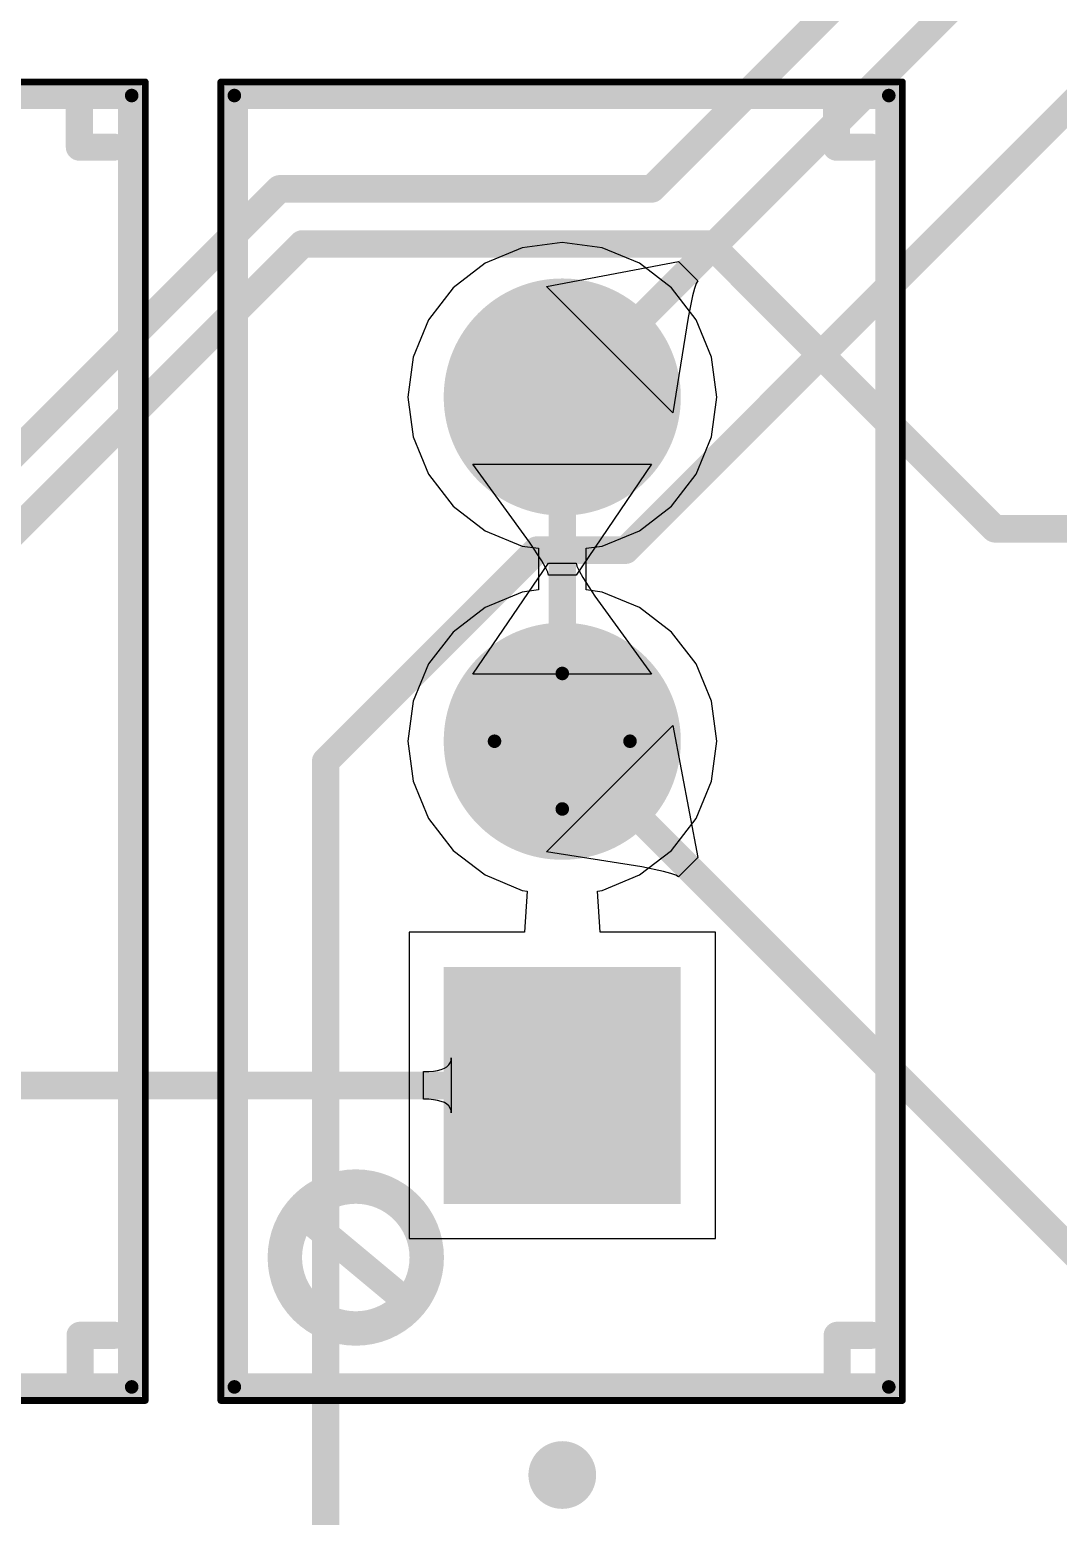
# Model space of a CAD drawing. Header units: inches. Extents: x -0.01 to 3.94, y -0.06 to 4.68.
# Drawn here: x 0.5439 to 0.8428, y 2.7014 to 3.1333 of the extents above; entities that cross this region are included whole.
import ezdxf

# ---------------------------------------------------------------- set-up
doc = ezdxf.new("R2010")
doc.units = ezdxf.units.IN
doc.header["$MEASUREMENT"] = 0
for name, color, linetype in [('Bottom Layer', 5, 'Continuous'), ('Bottom Solder', 6, 'Continuous'), ('Int1 -GND)', 16, 'Continuous'), ('Int2 -PWR)', 76, 'Continuous'), ('Multi-Layer', 9, 'Continuous'), ('Pad Holes', 156, 'Continuous'), ('Top 3D Body', 56, 'Continuous'), ('Top Courtyard', 56, 'Continuous'), ('Top Layer', 1, 'Continuous'), ('Top Overlay', 2, 'Continuous'), ('Top Solder', 216, 'Continuous')]:
    doc.layers.add(name, color=color, linetype=linetype)

# ---------------------------------------------------------------- blocks, each defined once
blk = doc.blocks.new('F9540903_09ED_4909_856A_DED10E64451E_481')
at = {"layer": 'Bottom Layer'}
blk.add_hatch(color=5, dxfattribs=at).paths.add_polyline_path([(-0.13248, 0.03248), (-0.06752, 0.03248), (-0.06752, -0.03248), (-0.13248, -0.03248)])
h = blk.add_hatch(color=5, dxfattribs=at)
edge = h.paths.add_edge_path()
edge.add_arc((0, 0), 0.03248, 0, 360)
h = blk.add_hatch(color=5, dxfattribs=at)
edge = h.paths.add_edge_path()
edge.add_arc((0.1, 0), 0.03248, 0, 360)
at = {"layer": 'Bottom Solder'}
blk.add_hatch(color=6, dxfattribs=at).paths.add_polyline_path([(-0.13445, 0.03445), (-0.06555, 0.03445), (-0.06555, -0.03445), (-0.13445, -0.03445)])
h = blk.add_hatch(color=6, dxfattribs=at)
edge = h.paths.add_edge_path()
edge.add_arc((0, 0), 0.03445, 0, 360)
h = blk.add_hatch(color=6, dxfattribs=at)
edge = h.paths.add_edge_path()
edge.add_arc((0.1, 0), 0.03445, 0, 360)
at = {"layer": 'Int1 -GND)'}
blk.add_hatch(color=7, dxfattribs=at).paths.add_polyline_path([(-0.13248, 0.03248), (-0.06752, 0.03248), (-0.06752, -0.03248), (-0.13248, -0.03248)])
h = blk.add_hatch(color=7, dxfattribs=at)
edge = h.paths.add_edge_path()
edge.add_arc((0, 0), 0.03248, 0, 360)
h = blk.add_hatch(color=7, dxfattribs=at)
edge = h.paths.add_edge_path()
edge.add_arc((0.1, 0), 0.03248, 0, 360)
at = {"layer": 'Int2 -PWR)'}
blk.add_hatch(color=7, dxfattribs=at).paths.add_polyline_path([(-0.13248, 0.03248), (-0.06752, 0.03248), (-0.06752, -0.03248), (-0.13248, -0.03248)])
h = blk.add_hatch(color=7, dxfattribs=at)
edge = h.paths.add_edge_path()
edge.add_arc((0, 0), 0.03248, 0, 360)
h = blk.add_hatch(color=7, dxfattribs=at)
edge = h.paths.add_edge_path()
edge.add_arc((0.1, 0), 0.03248, 0, 360)
at = {"layer": 'Multi-Layer'}
blk.add_hatch(color=9, dxfattribs=at).paths.add_polyline_path([(-0.13248, 0.03248), (-0.06752, 0.03248), (-0.06752, -0.03248), (-0.13248, -0.03248)])
h = blk.add_hatch(color=9, dxfattribs=at)
edge = h.paths.add_edge_path()
edge.add_arc((0, 0), 0.03248, 0, 360)
h = blk.add_hatch(color=9, dxfattribs=at)
edge = h.paths.add_edge_path()
edge.add_arc((0.1, 0), 0.03248, 0, 360)
at = {"layer": 'Pad Holes'}
h = blk.add_hatch(color=7, dxfattribs=at)
edge = h.paths.add_edge_path()
edge.add_arc((-0.1, 0), 0.01575, 0, 360)
h = blk.add_hatch(color=7, dxfattribs=at)
edge = h.paths.add_edge_path()
edge.add_arc((0, 0), 0.01575, 0, 360)
h = blk.add_hatch(color=7, dxfattribs=at)
edge = h.paths.add_edge_path()
edge.add_arc((0.1, 0), 0.01575, 0, 360)
at = {"layer": 'Top Layer'}
blk.add_hatch(color=1, dxfattribs=at).paths.add_polyline_path([(-0.13248, 0.03248), (-0.06752, 0.03248), (-0.06752, -0.03248), (-0.13248, -0.03248)])
h = blk.add_hatch(color=1, dxfattribs=at)
edge = h.paths.add_edge_path()
edge.add_arc((0, 0), 0.03248, 0, 360)
h = blk.add_hatch(color=1, dxfattribs=at)
edge = h.paths.add_edge_path()
edge.add_arc((0.1, 0), 0.03248, 0, 360)
at = {"layer": 'Top Solder'}
blk.add_hatch(color=216, dxfattribs=at).paths.add_polyline_path([(-0.13445, 0.03445), (-0.06555, 0.03445), (-0.06555, -0.03445), (-0.13445, -0.03445)])
h = blk.add_hatch(color=216, dxfattribs=at)
edge = h.paths.add_edge_path()
edge.add_arc((0, 0), 0.03445, 0, 360)
h = blk.add_hatch(color=216, dxfattribs=at)
edge = h.paths.add_edge_path()
edge.add_arc((0.1, 0), 0.03445, 0, 360)
at = {"layer": 'Top 3D Body'}
for points in [[(-0.1876, 0.09528, 0.00394, 0.00394, 0), (0.1876, 0.09528, 0.00394, 0.00394, 0)], [(-0.1876, 0.09528, 0.00394, 0.00394, 0), (-0.1876, -0.09488, 0.00394, 0.00394, 0)], [(0.1876, 0.09528, 0.00394, 0.00394, 0), (0.1876, -0.09488, 0.00394, 0.00394, 0)], [(-0.1876, -0.09488, 0.00394, 0.00394, 0), (0.1876, -0.09488, 0.00394, 0.00394, 0)]]:
    blk.add_lwpolyline(points, format="xyseb", dxfattribs=at)
for points in [[(-0.18858, 0.09528, 0.00197, 0.00197, 1), (-0.18661, 0.09528, 0.00197, 0.00197, 1)], [(-0.18858, 0.09528, 0.00197, 0.00197, 1), (-0.18661, 0.09528, 0.00197, 0.00197, 1)], [(0.18661, 0.09528, 0.00197, 0.00197, 1), (0.18858, 0.09528, 0.00197, 0.00197, 1)], [(0.18661, 0.09528, 0.00197, 0.00197, 1), (0.18858, 0.09528, 0.00197, 0.00197, 1)], [(-0.18858, -0.09488, 0.00197, 0.00197, 1), (-0.18661, -0.09488, 0.00197, 0.00197, 1)], [(-0.18858, -0.09488, 0.00197, 0.00197, 1), (-0.18661, -0.09488, 0.00197, 0.00197, 1)], [(0.18661, -0.09488, 0.00197, 0.00197, 1), (0.18858, -0.09488, 0.00197, 0.00197, 1)], [(0.18661, -0.09488, 0.00197, 0.00197, 1), (0.18858, -0.09488, 0.00197, 0.00197, 1)]]:
    blk.add_lwpolyline(points, format="xyseb", close=True, dxfattribs=at)
at = {"layer": 'Top Courtyard'}
for points in [[(-0.19154, 0.09921, 0.00197, 0.00197, 0), (0.19154, 0.09921, 0.00197, 0.00197, 0)], [(-0.19154, 0.09921, 0.00197, 0.00197, 0), (-0.19154, -0.09882, 0.00197, 0.00197, 0)], [(0.19154, 0.09921, 0.00197, 0.00197, 0), (0.19154, -0.09882, 0.00197, 0.00197, 0)], [(0, 0.01969, 0.00394, 0.00394, 0), (0, -0.01968, 0.00394, 0.00394, 0)], [(-0.01968, 0, 0.00394, 0.00394, 0), (0.01969, 0, 0.00394, 0.00394, 0)], [(-0.19154, -0.09882, 0.00197, 0.00197, 0), (0.19154, -0.09882, 0.00197, 0.00197, 0)]]:
    blk.add_lwpolyline(points, format="xyseb", dxfattribs=at)
for points in [[(-0.19203, 0.09921, 0.000984, 0.000984, 1), (-0.19104, 0.09921, 0.000984, 0.000984, 1)], [(-0.19203, 0.09921, 0.000984, 0.000984, 1), (-0.19104, 0.09921, 0.000984, 0.000984, 1)], [(0.19104, 0.09921, 0.000984, 0.000984, 1), (0.19203, 0.09921, 0.000984, 0.000984, 1)], [(0.19104, 0.09921, 0.000984, 0.000984, 1), (0.19203, 0.09921, 0.000984, 0.000984, 1)], [(-0.00098, 0.01969, 0.00197, 0.00197, 1), (0.00098, 0.01969, 0.00197, 0.00197, 1)], [(-0.02067, 0, 0.00197, 0.00197, 1), (-0.0187, 0, 0.00197, 0.00197, 1)], [(0.0187, 0, 0.00197, 0.00197, 1), (0.02067, 0, 0.00197, 0.00197, 1)], [(-0.00098, -0.01968, 0.00197, 0.00197, 1), (0.00098, -0.01968, 0.00197, 0.00197, 1)], [(-0.19203, -0.09882, 0.000984, 0.000984, 1), (-0.19104, -0.09882, 0.000984, 0.000984, 1)], [(-0.19203, -0.09882, 0.000984, 0.000984, 1), (-0.19104, -0.09882, 0.000984, 0.000984, 1)], [(0.19104, -0.09882, 0.000984, 0.000984, 1), (0.19203, -0.09882, 0.000984, 0.000984, 1)], [(0.19104, -0.09882, 0.000984, 0.000984, 1), (0.19203, -0.09882, 0.000984, 0.000984, 1)]]:
    blk.add_lwpolyline(points, format="xyseb", close=True, dxfattribs=at)
at = {"layer": 'Top Overlay'}
for points in [[(-0.1876, 0.09528, 0.00787, 0.00787, 0), (-0.1876, -0.09488, 0.00787, 0.00787, 0)], [(-0.1876, 0.09528, 0.00787, 0.00787, 0), (0.1876, 0.09528, 0.00787, 0.00787, 0)], [(0.1876, 0.09528, 0.00787, 0.00787, 0), (0.1876, -0.09468, 0.00787, 0.00787, 0)], [(-0.138, 0.075, 0.00787, 0.00787, 0), (-0.163, 0.045, 0.00787, 0.00787, 0)], [(-0.1876, -0.07988, 0.00787, 0.00787, 0), (-0.1726, -0.07988, 0.00787, 0.00787, 0)], [(-0.1876, -0.07988, 0.00787, 0.00787, 0), (-0.1876, -0.09488, 0.00787, 0.00787, 0)], [(-0.1726, -0.07988, 0.00787, 0.00787, 0), (-0.1726, -0.08988, 0.00787, 0.00787, 0)], [(0.1726, -0.07968, 0.00787, 0.00787, 0), (0.1726, -0.08968, 0.00787, 0.00787, 0)], [(0.1726, -0.07968, 0.00787, 0.00787, 0), (0.1876, -0.07968, 0.00787, 0.00787, 0)], [(0.1876, -0.07968, 0.00787, 0.00787, 0), (0.1876, -0.09468, 0.00787, 0.00787, 0)], [(-0.1876, -0.09488, 0.00787, 0.00787, 0), (0.1876, -0.09488, 0.00787, 0.00787, 0)]]:
    blk.add_lwpolyline(points, format="xyseb", dxfattribs=at)
for points in [[(-0.18957, 0.09528, 0.00394, 0.00394, 1), (-0.18563, 0.09528, 0.00394, 0.00394, 1)], [(-0.18957, 0.09528, 0.00394, 0.00394, 1), (-0.18563, 0.09528, 0.00394, 0.00394, 1)], [(0.18563, 0.09528, 0.00394, 0.00394, 1), (0.18957, 0.09528, 0.00394, 0.00394, 1)], [(0.18563, 0.09528, 0.00394, 0.00394, 1), (0.18957, 0.09528, 0.00394, 0.00394, 1)], [(-0.12938, 0.06, 0.01, 0.01, 1), (-0.17062, 0.06, 0.01, 0.01, 1)], [(-0.13997, 0.075, 0.00394, 0.00394, 1), (-0.13603, 0.075, 0.00394, 0.00394, 1)], [(-0.17312, 0.06, 0.005, 0.005, 1), (-0.16812, 0.06, 0.005, 0.005, 1)], [(-0.13188, 0.06, 0.005, 0.005, 1), (-0.12688, 0.06, 0.005, 0.005, 1)], [(-0.16497, 0.045, 0.00394, 0.00394, 1), (-0.16103, 0.045, 0.00394, 0.00394, 1)], [(-0.20827, 0, 0.00984, 0.00984, 1), (-0.21811, 0, 0.00984, 0.00984, 1)], [(-0.22057, 0, 0.00492, 0.00492, 1), (-0.21565, 0, 0.00492, 0.00492, 1)], [(-0.21073, 0, 0.00492, 0.00492, 1), (-0.20581, 0, 0.00492, 0.00492, 1)], [(-0.18957, -0.07988, 0.00394, 0.00394, 1), (-0.18563, -0.07988, 0.00394, 0.00394, 1)], [(-0.18957, -0.07988, 0.00394, 0.00394, 1), (-0.18563, -0.07988, 0.00394, 0.00394, 1)], [(-0.17457, -0.07988, 0.00394, 0.00394, 1), (-0.17063, -0.07988, 0.00394, 0.00394, 1)], [(-0.17457, -0.07988, 0.00394, 0.00394, 1), (-0.17063, -0.07988, 0.00394, 0.00394, 1)], [(0.17063, -0.07968, 0.00394, 0.00394, 1), (0.17457, -0.07968, 0.00394, 0.00394, 1)], [(0.17063, -0.07968, 0.00394, 0.00394, 1), (0.17457, -0.07968, 0.00394, 0.00394, 1)], [(0.18563, -0.07968, 0.00394, 0.00394, 1), (0.18957, -0.07968, 0.00394, 0.00394, 1)], [(0.18563, -0.07968, 0.00394, 0.00394, 1), (0.18957, -0.07968, 0.00394, 0.00394, 1)], [(-0.17457, -0.08988, 0.00394, 0.00394, 1), (-0.17063, -0.08988, 0.00394, 0.00394, 1)], [(0.17063, -0.08968, 0.00394, 0.00394, 1), (0.17457, -0.08968, 0.00394, 0.00394, 1)], [(-0.18957, -0.09488, 0.00394, 0.00394, 1), (-0.18563, -0.09488, 0.00394, 0.00394, 1)], [(-0.18957, -0.09488, 0.00394, 0.00394, 1), (-0.18563, -0.09488, 0.00394, 0.00394, 1)], [(-0.18957, -0.09488, 0.00394, 0.00394, 1), (-0.18563, -0.09488, 0.00394, 0.00394, 1)], [(0.18563, -0.09468, 0.00394, 0.00394, 1), (0.18957, -0.09468, 0.00394, 0.00394, 1)], [(0.18563, -0.09468, 0.00394, 0.00394, 1), (0.18957, -0.09468, 0.00394, 0.00394, 1)], [(0.18563, -0.09488, 0.00394, 0.00394, 1), (0.18957, -0.09488, 0.00394, 0.00394, 1)]]:
    blk.add_lwpolyline(points, format="xyseb", close=True, dxfattribs=at)
blk = doc.blocks.new('F9540903_09ED_4909_856A_DED10E64451E_482')
at = {"layer": 'Bottom Layer'}
blk.add_hatch(color=5, dxfattribs=at).paths.add_polyline_path([(-0.13248, 0.03248), (-0.06752, 0.03248), (-0.06752, -0.03248), (-0.13248, -0.03248)])
h = blk.add_hatch(color=5, dxfattribs=at)
edge = h.paths.add_edge_path()
edge.add_arc((0, 0), 0.03248, 0, 360)
h = blk.add_hatch(color=5, dxfattribs=at)
edge = h.paths.add_edge_path()
edge.add_arc((0.1, 0), 0.03248, 0, 360)
at = {"layer": 'Bottom Solder'}
blk.add_hatch(color=6, dxfattribs=at).paths.add_polyline_path([(-0.13445, 0.03445), (-0.06555, 0.03445), (-0.06555, -0.03445), (-0.13445, -0.03445)])
h = blk.add_hatch(color=6, dxfattribs=at)
edge = h.paths.add_edge_path()
edge.add_arc((0, 0), 0.03445, 0, 360)
h = blk.add_hatch(color=6, dxfattribs=at)
edge = h.paths.add_edge_path()
edge.add_arc((0.1, 0), 0.03445, 0, 360)
at = {"layer": 'Int1 -GND)'}
blk.add_hatch(color=7, dxfattribs=at).paths.add_polyline_path([(-0.13248, 0.03248), (-0.06752, 0.03248), (-0.06752, -0.03248), (-0.13248, -0.03248)])
h = blk.add_hatch(color=7, dxfattribs=at)
edge = h.paths.add_edge_path()
edge.add_arc((0, 0), 0.03248, 0, 360)
h = blk.add_hatch(color=7, dxfattribs=at)
edge = h.paths.add_edge_path()
edge.add_arc((0.1, 0), 0.03248, 0, 360)
at = {"layer": 'Int2 -PWR)'}
blk.add_hatch(color=7, dxfattribs=at).paths.add_polyline_path([(-0.13248, 0.03248), (-0.06752, 0.03248), (-0.06752, -0.03248), (-0.13248, -0.03248)])
h = blk.add_hatch(color=7, dxfattribs=at)
edge = h.paths.add_edge_path()
edge.add_arc((0, 0), 0.03248, 0, 360)
h = blk.add_hatch(color=7, dxfattribs=at)
edge = h.paths.add_edge_path()
edge.add_arc((0.1, 0), 0.03248, 0, 360)
at = {"layer": 'Multi-Layer'}
blk.add_hatch(color=9, dxfattribs=at).paths.add_polyline_path([(-0.13248, 0.03248), (-0.06752, 0.03248), (-0.06752, -0.03248), (-0.13248, -0.03248)])
h = blk.add_hatch(color=9, dxfattribs=at)
edge = h.paths.add_edge_path()
edge.add_arc((0, 0), 0.03248, 0, 360)
h = blk.add_hatch(color=9, dxfattribs=at)
edge = h.paths.add_edge_path()
edge.add_arc((0.1, 0), 0.03248, 0, 360)
at = {"layer": 'Pad Holes'}
h = blk.add_hatch(color=7, dxfattribs=at)
edge = h.paths.add_edge_path()
edge.add_arc((-0.1, 0), 0.01575, 0, 360)
h = blk.add_hatch(color=7, dxfattribs=at)
edge = h.paths.add_edge_path()
edge.add_arc((0, 0), 0.01575, 0, 360)
h = blk.add_hatch(color=7, dxfattribs=at)
edge = h.paths.add_edge_path()
edge.add_arc((0.1, 0), 0.01575, 0, 360)
at = {"layer": 'Top Layer'}
blk.add_hatch(color=1, dxfattribs=at).paths.add_polyline_path([(-0.13248, 0.03248), (-0.06752, 0.03248), (-0.06752, -0.03248), (-0.13248, -0.03248)])
h = blk.add_hatch(color=1, dxfattribs=at)
edge = h.paths.add_edge_path()
edge.add_arc((0, 0), 0.03248, 0, 360)
h = blk.add_hatch(color=1, dxfattribs=at)
edge = h.paths.add_edge_path()
edge.add_arc((0.1, 0), 0.03248, 0, 360)
at = {"layer": 'Top Solder'}
blk.add_hatch(color=216, dxfattribs=at).paths.add_polyline_path([(-0.13445, 0.03445), (-0.06555, 0.03445), (-0.06555, -0.03445), (-0.13445, -0.03445)])
h = blk.add_hatch(color=216, dxfattribs=at)
edge = h.paths.add_edge_path()
edge.add_arc((0, 0), 0.03445, 0, 360)
h = blk.add_hatch(color=216, dxfattribs=at)
edge = h.paths.add_edge_path()
edge.add_arc((0.1, 0), 0.03445, 0, 360)
at = {"layer": 'Top 3D Body'}
for points in [[(-0.1876, 0.09528, 0.00394, 0.00394, 0), (0.1876, 0.09528, 0.00394, 0.00394, 0)], [(-0.1876, 0.09528, 0.00394, 0.00394, 0), (-0.1876, -0.09488, 0.00394, 0.00394, 0)], [(0.1876, 0.09528, 0.00394, 0.00394, 0), (0.1876, -0.09488, 0.00394, 0.00394, 0)], [(-0.1876, -0.09488, 0.00394, 0.00394, 0), (0.1876, -0.09488, 0.00394, 0.00394, 0)]]:
    blk.add_lwpolyline(points, format="xyseb", dxfattribs=at)
for points in [[(-0.18858, 0.09528, 0.00197, 0.00197, 1), (-0.18661, 0.09528, 0.00197, 0.00197, 1)], [(-0.18858, 0.09528, 0.00197, 0.00197, 1), (-0.18661, 0.09528, 0.00197, 0.00197, 1)], [(0.18661, 0.09528, 0.00197, 0.00197, 1), (0.18858, 0.09528, 0.00197, 0.00197, 1)], [(0.18661, 0.09528, 0.00197, 0.00197, 1), (0.18858, 0.09528, 0.00197, 0.00197, 1)], [(-0.18858, -0.09488, 0.00197, 0.00197, 1), (-0.18661, -0.09488, 0.00197, 0.00197, 1)], [(-0.18858, -0.09488, 0.00197, 0.00197, 1), (-0.18661, -0.09488, 0.00197, 0.00197, 1)], [(0.18661, -0.09488, 0.00197, 0.00197, 1), (0.18858, -0.09488, 0.00197, 0.00197, 1)], [(0.18661, -0.09488, 0.00197, 0.00197, 1), (0.18858, -0.09488, 0.00197, 0.00197, 1)]]:
    blk.add_lwpolyline(points, format="xyseb", close=True, dxfattribs=at)
at = {"layer": 'Top Courtyard'}
for points in [[(-0.19154, 0.09921, 0.00197, 0.00197, 0), (0.19154, 0.09921, 0.00197, 0.00197, 0)], [(-0.19154, 0.09921, 0.00197, 0.00197, 0), (-0.19154, -0.09882, 0.00197, 0.00197, 0)], [(0.19154, 0.09921, 0.00197, 0.00197, 0), (0.19154, -0.09882, 0.00197, 0.00197, 0)], [(0, 0.01969, 0.00394, 0.00394, 0), (0, -0.01968, 0.00394, 0.00394, 0)], [(-0.01968, 0, 0.00394, 0.00394, 0), (0.01969, 0, 0.00394, 0.00394, 0)], [(-0.19154, -0.09882, 0.00197, 0.00197, 0), (0.19154, -0.09882, 0.00197, 0.00197, 0)]]:
    blk.add_lwpolyline(points, format="xyseb", dxfattribs=at)
for points in [[(-0.19203, 0.09921, 0.000984, 0.000984, 1), (-0.19104, 0.09921, 0.000984, 0.000984, 1)], [(-0.19203, 0.09921, 0.000984, 0.000984, 1), (-0.19104, 0.09921, 0.000984, 0.000984, 1)], [(0.19104, 0.09921, 0.000984, 0.000984, 1), (0.19203, 0.09921, 0.000984, 0.000984, 1)], [(0.19104, 0.09921, 0.000984, 0.000984, 1), (0.19203, 0.09921, 0.000984, 0.000984, 1)], [(-0.00098, 0.01969, 0.00197, 0.00197, 1), (0.00098, 0.01969, 0.00197, 0.00197, 1)], [(-0.02067, 0, 0.00197, 0.00197, 1), (-0.0187, 0, 0.00197, 0.00197, 1)], [(0.0187, 0, 0.00197, 0.00197, 1), (0.02067, 0, 0.00197, 0.00197, 1)], [(-0.00098, -0.01968, 0.00197, 0.00197, 1), (0.00098, -0.01968, 0.00197, 0.00197, 1)], [(-0.19203, -0.09882, 0.000984, 0.000984, 1), (-0.19104, -0.09882, 0.000984, 0.000984, 1)], [(-0.19203, -0.09882, 0.000984, 0.000984, 1), (-0.19104, -0.09882, 0.000984, 0.000984, 1)], [(0.19104, -0.09882, 0.000984, 0.000984, 1), (0.19203, -0.09882, 0.000984, 0.000984, 1)], [(0.19104, -0.09882, 0.000984, 0.000984, 1), (0.19203, -0.09882, 0.000984, 0.000984, 1)]]:
    blk.add_lwpolyline(points, format="xyseb", close=True, dxfattribs=at)
at = {"layer": 'Top Overlay'}
for points in [[(-0.1876, 0.09528, 0.00787, 0.00787, 0), (-0.1876, -0.09488, 0.00787, 0.00787, 0)], [(-0.1876, 0.09528, 0.00787, 0.00787, 0), (0.1876, 0.09528, 0.00787, 0.00787, 0)], [(0.1876, 0.09528, 0.00787, 0.00787, 0), (0.1876, -0.09468, 0.00787, 0.00787, 0)], [(-0.138, 0.075, 0.00787, 0.00787, 0), (-0.163, 0.045, 0.00787, 0.00787, 0)], [(-0.1876, -0.07988, 0.00787, 0.00787, 0), (-0.1726, -0.07988, 0.00787, 0.00787, 0)], [(-0.1876, -0.07988, 0.00787, 0.00787, 0), (-0.1876, -0.09488, 0.00787, 0.00787, 0)], [(-0.1726, -0.07988, 0.00787, 0.00787, 0), (-0.1726, -0.08988, 0.00787, 0.00787, 0)], [(0.1726, -0.07968, 0.00787, 0.00787, 0), (0.1726, -0.08968, 0.00787, 0.00787, 0)], [(0.1726, -0.07968, 0.00787, 0.00787, 0), (0.1876, -0.07968, 0.00787, 0.00787, 0)], [(0.1876, -0.07968, 0.00787, 0.00787, 0), (0.1876, -0.09468, 0.00787, 0.00787, 0)], [(-0.1876, -0.09488, 0.00787, 0.00787, 0), (0.1876, -0.09488, 0.00787, 0.00787, 0)]]:
    blk.add_lwpolyline(points, format="xyseb", dxfattribs=at)
for points in [[(-0.18957, 0.09528, 0.00394, 0.00394, 1), (-0.18563, 0.09528, 0.00394, 0.00394, 1)], [(-0.18957, 0.09528, 0.00394, 0.00394, 1), (-0.18563, 0.09528, 0.00394, 0.00394, 1)], [(0.18563, 0.09528, 0.00394, 0.00394, 1), (0.18957, 0.09528, 0.00394, 0.00394, 1)], [(0.18563, 0.09528, 0.00394, 0.00394, 1), (0.18957, 0.09528, 0.00394, 0.00394, 1)], [(-0.12938, 0.06, 0.01, 0.01, 1), (-0.17062, 0.06, 0.01, 0.01, 1)], [(-0.13997, 0.075, 0.00394, 0.00394, 1), (-0.13603, 0.075, 0.00394, 0.00394, 1)], [(-0.17312, 0.06, 0.005, 0.005, 1), (-0.16812, 0.06, 0.005, 0.005, 1)], [(-0.13188, 0.06, 0.005, 0.005, 1), (-0.12688, 0.06, 0.005, 0.005, 1)], [(-0.16497, 0.045, 0.00394, 0.00394, 1), (-0.16103, 0.045, 0.00394, 0.00394, 1)], [(-0.20827, 0, 0.00984, 0.00984, 1), (-0.21811, 0, 0.00984, 0.00984, 1)], [(-0.22057, 0, 0.00492, 0.00492, 1), (-0.21565, 0, 0.00492, 0.00492, 1)], [(-0.21073, 0, 0.00492, 0.00492, 1), (-0.20581, 0, 0.00492, 0.00492, 1)], [(-0.18957, -0.07988, 0.00394, 0.00394, 1), (-0.18563, -0.07988, 0.00394, 0.00394, 1)], [(-0.18957, -0.07988, 0.00394, 0.00394, 1), (-0.18563, -0.07988, 0.00394, 0.00394, 1)], [(-0.17457, -0.07988, 0.00394, 0.00394, 1), (-0.17063, -0.07988, 0.00394, 0.00394, 1)], [(-0.17457, -0.07988, 0.00394, 0.00394, 1), (-0.17063, -0.07988, 0.00394, 0.00394, 1)], [(0.17063, -0.07968, 0.00394, 0.00394, 1), (0.17457, -0.07968, 0.00394, 0.00394, 1)], [(0.17063, -0.07968, 0.00394, 0.00394, 1), (0.17457, -0.07968, 0.00394, 0.00394, 1)], [(0.18563, -0.07968, 0.00394, 0.00394, 1), (0.18957, -0.07968, 0.00394, 0.00394, 1)], [(0.18563, -0.07968, 0.00394, 0.00394, 1), (0.18957, -0.07968, 0.00394, 0.00394, 1)], [(-0.17457, -0.08988, 0.00394, 0.00394, 1), (-0.17063, -0.08988, 0.00394, 0.00394, 1)], [(0.17063, -0.08968, 0.00394, 0.00394, 1), (0.17457, -0.08968, 0.00394, 0.00394, 1)], [(-0.18957, -0.09488, 0.00394, 0.00394, 1), (-0.18563, -0.09488, 0.00394, 0.00394, 1)], [(-0.18957, -0.09488, 0.00394, 0.00394, 1), (-0.18563, -0.09488, 0.00394, 0.00394, 1)], [(-0.18957, -0.09488, 0.00394, 0.00394, 1), (-0.18563, -0.09488, 0.00394, 0.00394, 1)], [(0.18563, -0.09468, 0.00394, 0.00394, 1), (0.18957, -0.09468, 0.00394, 0.00394, 1)], [(0.18563, -0.09468, 0.00394, 0.00394, 1), (0.18957, -0.09468, 0.00394, 0.00394, 1)], [(0.18563, -0.09488, 0.00394, 0.00394, 1), (0.18957, -0.09488, 0.00394, 0.00394, 1)]]:
    blk.add_lwpolyline(points, format="xyseb", close=True, dxfattribs=at)

msp = doc.modelspace()

# ---------------------------------------------------------------- linework, layer by layer
at = {"layer": 'Bottom Layer'}
for p, q in [((0.69409, 3.05877), (0.73241, 3.06602)), ((0.73241, 3.06602), (0.73806, 3.06036)), ((0.73082, 3.02204), (0.69409, 3.05877)), ((0.7371, 3.05816), (0.73653, 3.05603)), ((0.73761, 3.0596), (0.7371, 3.05816)), ((0.73806, 3.06036), (0.73761, 3.0596)), ((0.73653, 3.05603), (0.73521, 3.04973)), ((0.73521, 3.04973), (0.73082, 3.02204)), ((0.69409, 2.89446), (0.73082, 2.93119)), ((0.73082, 2.93119), (0.73806, 2.89287)), ((0.72178, 2.89007), (0.69409, 2.89446)), ((0.72808, 2.88874), (0.72178, 2.89007)), ((0.73806, 2.89287), (0.73241, 2.88721)), ((0.7302, 2.88817), (0.72808, 2.88874)), ((0.73165, 2.88766), (0.7302, 2.88817)), ((0.73241, 2.88721), (0.73165, 2.88766))]:
    msp.add_line(p, q, dxfattribs=at)
for points in [[(0.69866, 3.02661, 0.008, 0.008, 0), (0.83578, 3.16373, 0.008, 0.008, 0)], [(0.71709, 2.98213, 0.008, 0.008, 0), (0.85178, 3.11683, 0.008, 0.008, 0)], [(0.62992, 2.92078, 0.008, 0.008, 0), (0.69128, 2.98213, 0.008, 0.008, 0)], [(0.69128, 2.98213, 0.008, 0.008, 0), (0.71709, 2.98213, 0.008, 0.008, 0)], [(0.69866, 2.92661, 0.008, 0.008, 0), (0.86, 2.76528, 0.008, 0.008, 0)], [(0.62992, 2.92078, 0.008, 0.008, 0), (0.62992, 1.21992, 0.008, 0.008, 0)]]:
    msp.add_lwpolyline(points, format="xyseb", dxfattribs=at)
for points in [[(0.69666, 3.02661, 0.004, 0.004, 1), (0.70066, 3.02661, 0.004, 0.004, 1)], [(0.68928, 2.98213, 0.004, 0.004, 1), (0.69328, 2.98213, 0.004, 0.004, 1)], [(0.68928, 2.98213, 0.004, 0.004, 1), (0.69328, 2.98213, 0.004, 0.004, 1)], [(0.71509, 2.98213, 0.004, 0.004, 1), (0.71909, 2.98213, 0.004, 0.004, 1)], [(0.71509, 2.98213, 0.004, 0.004, 1), (0.71909, 2.98213, 0.004, 0.004, 1)], [(0.69666, 2.92661, 0.004, 0.004, 1), (0.70066, 2.92661, 0.004, 0.004, 1)], [(0.62792, 2.92078, 0.004, 0.004, 1), (0.63192, 2.92078, 0.004, 0.004, 1)], [(0.62792, 2.92078, 0.004, 0.004, 1), (0.63192, 2.92078, 0.004, 0.004, 1)]]:
    msp.add_lwpolyline(points, format="xyseb", close=True, dxfattribs=at)
at = {"layer": 'Int1 -GND)'}
for p, q in [((0.69866, 3.07148), (0.68705, 3.06995)), ((0.71027, 3.06995), (0.69866, 3.07148)), ((0.68705, 3.06995), (0.67623, 3.06547)), ((0.72109, 3.06547), (0.71027, 3.06995)), ((0.67623, 3.06547), (0.66694, 3.05834)), ((0.73039, 3.05834), (0.72109, 3.06547)), ((0.66694, 3.05834), (0.65981, 3.04905)), ((0.73752, 3.04905), (0.73039, 3.05834)), ((0.65981, 3.04905), (0.65533, 3.03823)), ((0.742, 3.03823), (0.73752, 3.04905)), ((0.65533, 3.03823), (0.6538, 3.02661)), ((0.74353, 3.02661), (0.742, 3.03823)), ((0.6538, 3.02661), (0.65533, 3.015)), ((0.742, 3.015), (0.74353, 3.02661)), ((0.65533, 3.015), (0.65981, 3.00418)), ((0.73752, 3.00418), (0.742, 3.015)), ((0.65981, 3.00418), (0.66694, 2.99489)), ((0.73039, 2.99489), (0.73752, 3.00418)), ((0.66694, 2.99489), (0.67623, 2.98776)), ((0.72109, 2.98776), (0.73039, 2.99489)), ((0.67623, 2.98776), (0.68705, 2.98328)), ((0.71027, 2.98328), (0.72109, 2.98776)), ((0.68705, 2.98328), (0.69171, 2.98267)), ((0.69171, 2.98267), (0.69171, 2.97056)), ((0.70562, 2.98267), (0.71027, 2.98328)), ((0.70562, 2.97056), (0.70562, 2.98267)), ((0.68705, 2.96995), (0.67623, 2.96547)), ((0.69171, 2.97056), (0.68705, 2.96995)), ((0.71027, 2.96995), (0.70562, 2.97056)), ((0.72109, 2.96547), (0.71027, 2.96995)), ((0.67623, 2.96547), (0.66694, 2.95834)), ((0.73039, 2.95834), (0.72109, 2.96547)), ((0.66694, 2.95834), (0.65981, 2.94905)), ((0.73752, 2.94905), (0.73039, 2.95834)), ((0.65981, 2.94905), (0.65533, 2.93823)), ((0.742, 2.93823), (0.73752, 2.94905)), ((0.65533, 2.93823), (0.6538, 2.92661)), ((0.74353, 2.92661), (0.742, 2.93823)), ((0.6538, 2.92661), (0.65533, 2.915)), ((0.742, 2.915), (0.74353, 2.92661)), ((0.65533, 2.915), (0.65981, 2.90418)), ((0.73752, 2.90418), (0.742, 2.915)), ((0.65981, 2.90418), (0.66694, 2.89489)), ((0.73039, 2.89489), (0.73752, 2.90418)), ((0.66694, 2.89489), (0.67623, 2.88776)), ((0.72109, 2.88776), (0.73039, 2.89489)), ((0.67623, 2.88776), (0.68705, 2.88328)), ((0.71027, 2.88328), (0.72109, 2.88776)), ((0.68705, 2.88328), (0.68845, 2.88309)), ((0.68845, 2.88309), (0.68766, 2.87109)), ((0.70887, 2.88309), (0.71027, 2.88328)), ((0.70966, 2.87109), (0.70887, 2.88309)), ((0.68766, 2.87109), (0.65418, 2.87109)), ((0.65418, 2.87109), (0.65418, 2.78213)), ((0.74314, 2.87109), (0.70966, 2.87109)), ((0.74314, 2.78213), (0.74314, 2.87109)), ((0.65418, 2.78213), (0.74314, 2.78213))]:
    msp.add_line(p, q, dxfattribs=at)
at = {"layer": 'Int2 -PWR)'}
for p, q in [((0.69866, 3.07148), (0.68705, 3.06995)), ((0.71027, 3.06995), (0.69866, 3.07148)), ((0.68705, 3.06995), (0.67623, 3.06547)), ((0.72109, 3.06547), (0.71027, 3.06995)), ((0.67623, 3.06547), (0.66694, 3.05834)), ((0.73039, 3.05834), (0.72109, 3.06547)), ((0.66694, 3.05834), (0.65981, 3.04905)), ((0.73752, 3.04905), (0.73039, 3.05834)), ((0.65981, 3.04905), (0.65533, 3.03823)), ((0.742, 3.03823), (0.73752, 3.04905)), ((0.65533, 3.03823), (0.6538, 3.02661)), ((0.74353, 3.02661), (0.742, 3.03823)), ((0.6538, 3.02661), (0.65533, 3.015)), ((0.742, 3.015), (0.74353, 3.02661)), ((0.65533, 3.015), (0.65981, 3.00418)), ((0.73752, 3.00418), (0.742, 3.015)), ((0.65981, 3.00418), (0.66694, 2.99489)), ((0.73039, 2.99489), (0.73752, 3.00418)), ((0.66694, 2.99489), (0.67623, 2.98776)), ((0.72109, 2.98776), (0.73039, 2.99489)), ((0.67623, 2.98776), (0.68705, 2.98328)), ((0.71027, 2.98328), (0.72109, 2.98776)), ((0.68705, 2.98328), (0.69171, 2.98267)), ((0.69171, 2.98267), (0.69171, 2.97056)), ((0.70562, 2.98267), (0.71027, 2.98328)), ((0.70562, 2.97056), (0.70562, 2.98267)), ((0.68705, 2.96995), (0.67623, 2.96547)), ((0.69171, 2.97056), (0.68705, 2.96995)), ((0.71027, 2.96995), (0.70562, 2.97056)), ((0.72109, 2.96547), (0.71027, 2.96995)), ((0.67623, 2.96547), (0.66694, 2.95834)), ((0.73039, 2.95834), (0.72109, 2.96547)), ((0.66694, 2.95834), (0.65981, 2.94905)), ((0.73752, 2.94905), (0.73039, 2.95834)), ((0.65981, 2.94905), (0.65533, 2.93823)), ((0.742, 2.93823), (0.73752, 2.94905)), ((0.65533, 2.93823), (0.6538, 2.92661)), ((0.74353, 2.92661), (0.742, 2.93823)), ((0.6538, 2.92661), (0.65533, 2.915)), ((0.742, 2.915), (0.74353, 2.92661)), ((0.65533, 2.915), (0.65981, 2.90418)), ((0.73752, 2.90418), (0.742, 2.915)), ((0.65981, 2.90418), (0.66694, 2.89489)), ((0.73039, 2.89489), (0.73752, 2.90418)), ((0.66694, 2.89489), (0.67623, 2.88776)), ((0.72109, 2.88776), (0.73039, 2.89489)), ((0.67623, 2.88776), (0.68705, 2.88328)), ((0.71027, 2.88328), (0.72109, 2.88776)), ((0.68705, 2.88328), (0.68845, 2.88309)), ((0.68845, 2.88309), (0.68766, 2.87109)), ((0.70887, 2.88309), (0.71027, 2.88328)), ((0.70966, 2.87109), (0.70887, 2.88309)), ((0.68766, 2.87109), (0.65418, 2.87109)), ((0.65418, 2.87109), (0.65418, 2.78213)), ((0.74314, 2.87109), (0.70966, 2.87109)), ((0.74314, 2.78213), (0.74314, 2.87109)), ((0.65418, 2.78213), (0.74314, 2.78213))]:
    msp.add_line(p, q, dxfattribs=at)
at = {"layer": 'Top Layer'}
for p, q in [((0.68917, 2.98443), (0.67269, 3.00711)), ((0.67269, 3.00711), (0.72463, 3.00711)), ((0.72463, 3.00711), (0.70266, 2.97489)), ((0.69268, 2.97904), (0.68917, 2.98443)), ((0.67269, 2.94612), (0.69466, 2.97834)), ((0.69378, 2.97713), (0.69268, 2.97904)), ((0.69444, 2.97575), (0.69378, 2.97713)), ((0.69466, 2.97489), (0.69444, 2.97575)), ((0.69466, 2.97834), (0.70266, 2.97834)), ((0.70266, 2.97834), (0.70288, 2.97748)), ((0.70288, 2.97748), (0.70354, 2.9761)), ((0.70354, 2.9761), (0.70464, 2.97419)), ((0.70266, 2.97489), (0.69466, 2.97489)), ((0.70464, 2.97419), (0.70815, 2.9688)), ((0.70815, 2.9688), (0.72463, 2.94612)), ((0.72463, 2.94612), (0.67269, 2.94612)), ((0.6661, 2.83317), (0.66634, 2.83385)), ((0.66634, 2.83385), (0.66642, 2.83461)), ((0.66642, 2.83461), (0.66642, 2.81861)), ((0.6583, 2.83061), (0.65984, 2.83065)), ((0.6583, 2.82261), (0.6583, 2.83061)), ((0.65984, 2.83065), (0.66122, 2.83077)), ((0.66122, 2.83077), (0.66244, 2.83097)), ((0.66244, 2.83097), (0.6635, 2.83125)), ((0.6635, 2.83125), (0.66439, 2.83161)), ((0.66439, 2.83161), (0.66512, 2.83205)), ((0.66512, 2.83205), (0.66569, 2.83257)), ((0.66569, 2.83257), (0.6661, 2.83317)), ((0.65984, 2.82257), (0.6583, 2.82261)), ((0.66122, 2.82245), (0.65984, 2.82257)), ((0.66244, 2.82225), (0.66122, 2.82245)), ((0.6635, 2.82197), (0.66244, 2.82225)), ((0.66439, 2.82161), (0.6635, 2.82197)), ((0.66512, 2.82117), (0.66439, 2.82161)), ((0.66569, 2.82065), (0.66512, 2.82117)), ((0.6661, 2.82005), (0.66569, 2.82065)), ((0.66634, 2.81937), (0.6661, 2.82005)), ((0.66642, 2.81861), (0.66634, 2.81937))]:
    msp.add_line(p, q, dxfattribs=at)
for points in [[(0.72467, 3.08709, 0.008, 0.008, 0), (0.89287, 3.25529, 0.008, 0.008, 0)], [(0.51155, 2.98213, 0.008, 0.008, 0), (0.61651, 3.08709, 0.008, 0.008, 0)], [(0.61651, 3.08709, 0.008, 0.008, 0), (0.72467, 3.08709, 0.008, 0.008, 0)], [(0.47866, 2.92661, 0.008, 0.008, 0), (0.62314, 3.07109, 0.008, 0.008, 0)], [(0.62314, 3.07109, 0.008, 0.008, 0), (0.74161, 3.07109, 0.008, 0.008, 0)], [(0.74161, 3.07109, 0.008, 0.008, 0), (0.82437, 2.98833, 0.008, 0.008, 0)], [(0.69866, 2.92866, 0.008, 0.008, 0), (0.69866, 3.02661, 0.008, 0.008, 0)], [(0.82437, 2.98833, 0.008, 0.008, 0), (0.96438, 2.98833, 0.008, 0.008, 0)], [(0.69, 2.92, 0.008, 0.008, 0), (0.69866, 2.92866, 0.008, 0.008, 0)], [(0.47866, 2.82661, 0.008, 0.008, 0), (0.69866, 2.82661, 0.008, 0.008, 0)]]:
    msp.add_lwpolyline(points, format="xyseb", dxfattribs=at)
for points in [[(0.61451, 3.08709, 0.004, 0.004, 1), (0.61851, 3.08709, 0.004, 0.004, 1)], [(0.61451, 3.08709, 0.004, 0.004, 1), (0.61851, 3.08709, 0.004, 0.004, 1)], [(0.72267, 3.08709, 0.004, 0.004, 1), (0.72667, 3.08709, 0.004, 0.004, 1)], [(0.72267, 3.08709, 0.004, 0.004, 1), (0.72667, 3.08709, 0.004, 0.004, 1)], [(0.62114, 3.07109, 0.004, 0.004, 1), (0.62514, 3.07109, 0.004, 0.004, 1)], [(0.62114, 3.07109, 0.004, 0.004, 1), (0.62514, 3.07109, 0.004, 0.004, 1)], [(0.73961, 3.07109, 0.004, 0.004, 1), (0.74361, 3.07109, 0.004, 0.004, 1)], [(0.73961, 3.07109, 0.004, 0.004, 1), (0.74361, 3.07109, 0.004, 0.004, 1)], [(0.69666, 3.02661, 0.004, 0.004, 1), (0.70066, 3.02661, 0.004, 0.004, 1)], [(0.82237, 2.98833, 0.004, 0.004, 1), (0.82637, 2.98833, 0.004, 0.004, 1)], [(0.82237, 2.98833, 0.004, 0.004, 1), (0.82637, 2.98833, 0.004, 0.004, 1)], [(0.69666, 2.92866, 0.004, 0.004, 1), (0.70066, 2.92866, 0.004, 0.004, 1)], [(0.69666, 2.92866, 0.004, 0.004, 1), (0.70066, 2.92866, 0.004, 0.004, 1)], [(0.688, 2.92, 0.004, 0.004, 1), (0.692, 2.92, 0.004, 0.004, 1)], [(0.69666, 2.82661, 0.004, 0.004, 1), (0.70066, 2.82661, 0.004, 0.004, 1)]]:
    msp.add_lwpolyline(points, format="xyseb", close=True, dxfattribs=at)

# ---------------------------------------------------------------- block references
at = {"rotation": 90}
for name, p in [('F9540903_09ED_4909_856A_DED10E64451E_482', (0.47866, 2.92661)), ('F9540903_09ED_4909_856A_DED10E64451E_481', (0.69866, 2.92661))]:
    msp.add_blockref(name, p, dxfattribs=at)

doc.saveas('drawing.dxf')
